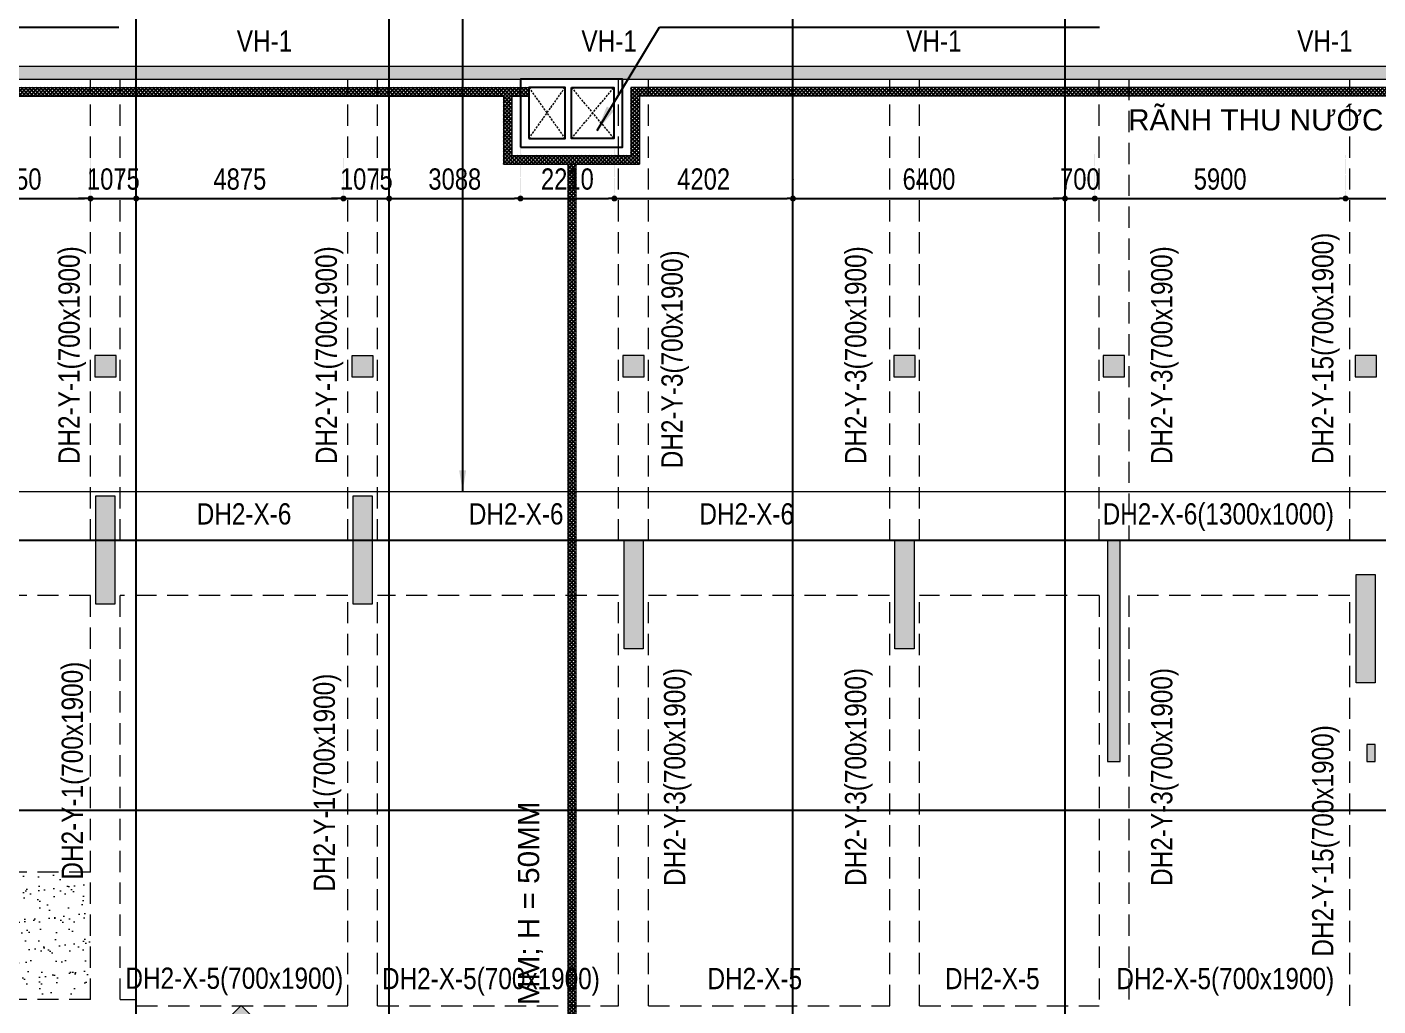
# Model space of a CAD drawing. Header units: millimetres. Extents: x 2356525 to 2927188, y -665534 to -417818.
# Drawn here: x 2722420 to 2754202, y -468681 to -445658 of the extents above; entities that cross this region are included whole.
import ezdxf
from ezdxf.enums import TextEntityAlignment as Align

# ---------------------------------------------------------------- set-up
doc = ezdxf.new("R2010")
doc.units = ezdxf.units.MM
doc.header["$LTSCALE"] = 200
doc.header["$MEASUREMENT"] = 0
for name, pattern in [('$1$HIDDEN', [0.375, 0.25, -0.125]), ('CHG_XX_Cot_Ham 2$0$MB_Luoi truc$0$HTT Hidden 21', [3, 2, -1]), ('CHG_XX_Damsan_Ham 2$0$CHG_XX_Damsan_Ham 2$0$HIDDEN', [0.375, 0.25, -0.125]), ('CHG_XX_Luoi truc$0$MB_Luoi truc$0$Center101', [13, 10, -1, 1, -1]), ('DOT2', [0.125, 0, -0.125])]:
    doc.linetypes.add(name, pattern=pattern)
doc.layers.get('0').update_dxf_attribs({"lineweight": 9})
doc.layers.get('Defpoints').update_dxf_attribs({"color": 10, "lineweight": 0})
for name, color, linetype, lineweight in [('$0$CHG_XX_Damsan_Ham 2$0$Start net bao', 3, 'Continuous', 18), ('$0$DMo', 9, '$1$HIDDEN', 9), ('CHG_XX_Cot_Ham 2$0$NS-Pier-H2', 150, 'Continuous', 13), ('CHG_XX_Cot_Ham 2$0$NS-Pier-H2 @ 1', 150, 'Continuous', 13), ('CHG_XX_Cot_Ham 2$0$NS-Pier-H2 @ 150', 150, 'Continuous', 13), ("CHG_XX_Damsan_Ham 2$0$CHG_XX_Damsan_Ham 2$0$'S_General_Hidden_1 Thin", 1, 'CHG_XX_Damsan_Ham 2$0$CHG_XX_Damsan_Ham 2$0$HIDDEN', 18), ('CHG_XX_Damsan_Ham 2$0$CHG_XX_Damsan_Ham 2$0$CHG_XX_Damsan_Ham 2$0$Start net bao', 3, 'Continuous', 18), ('CHG_XX_Damsan_Ham 2$0$CHG_XX_Damsan_Ham 2$0$DBAO', 3, 'Continuous', 13), ('CHG_XX_Damsan_Ham 2$0$CHG_XX_Damsan_Ham 2$0$DMo', 9, 'CHG_XX_Damsan_Ham 2$0$CHG_XX_Damsan_Ham 2$0$HIDDEN', 9), ('CHG_XX_Damsan_Ham 2$0$CHG_XX_Damsan_Ham 2$0$DTE-MEP-H-SLAB TEXT', 3, 'Continuous', 0), ('CHG_XX_Damsan_Ham 2$0$CHG_XX_Damsan_Ham 2$0$mach ngung thi cong', 6, 'Continuous', 13), ('CHG_XX_Damsan_Ham 2$0$CHG_XX_Damsan_Ham 2$0$Start hatch', 8, 'Continuous', 25), ('CHG_XX_Damsan_Ham 2$0$CHG_XX_Damsan_Ham 2$0$Start net bao', 3, 'Continuous', 18), ('CHG_XX_Damsan_Ham 2$0$HATCH', 57, 'Continuous', 9), ('CHG_XX_Damsan_Ham 2$0$mach ngung thi cong', 6, 'Continuous', 13), ('DBAO', 90, 'Continuous', 13), ('Start ghi chu', 7, 'Continuous', 25), ('Start text ghi chu', 7, 'Continuous', 15), ('STICK', 1, 'Continuous', 9), ('TEXT P X', 1, 'Continuous', 9), ('TEXT P Y', 2, 'Continuous', 15)]:
    doc.layers.add(name, color=color, linetype=linetype, lineweight=lineweight)
for name, color, linetype in [('8', 8, 'Continuous'), ('CHG_XX_Damsan_Ham 2$0$CHG_XX_Damsan_Ham 2$0$MEP-00-GENERAL-35', 2, 'Continuous'), ('CHG_XX_Luoi truc$0$Grid', 34, 'Continuous'), ('CHG_XX_Luoi truc$0$Grid Line', 251, 'CHG_XX_Luoi truc$0$MB_Luoi truc$0$Center101'), ('dim', 1, 'Continuous')]:
    doc.layers.add(name, color=color, linetype=linetype)
for name, color, linetype, lineweight, plot in [('CHG_XX_Cot_Ham 2$0$NS-Column-H2', 90, 'Continuous', 13, False), ('CHG_XX_Cot_Ham 2$0$NS-Column-H2 @ 1', 90, 'Continuous', 13, False), ('CHG_XX_Cot_Ham 2$0$NS-Column-H2 @ 150', 90, 'Continuous', 13, False)]:
    doc.layers.add(name, color=color, linetype=linetype, lineweight=lineweight, plot=plot)
doc.styles.add('CHG_XX_Luoi truc$0$MB_Luoi truc$0$Grid A-F$0$VNI-HelveCB', font='')
doc.styles.add('CHU GHI CHU', font='arial.ttf', dxfattribs={"height": 200})
doc.styles.add('ICIC', font='arial.ttf')
doc.styles.add('MB_Luoi truc$0$Arial_C', font='arial.ttf', dxfattribs={"width": 0.8})
doc.styles.add('Star-HelCon', font='')
doc.styles.add('TTP-HelCon', font='')
doc.styles.get('CHG_XX_Luoi truc$0$MB_Luoi truc$0$Grid A-F$0$VNI-HelveCB').set_extended_font_data('VNI-Helve-Condense', bold=True)
doc.styles.get('Star-HelCon').set_extended_font_data('VNI-Helve-Condense')
doc.styles.get('TTP-HelCon').set_extended_font_data('VNI-Helve-Condense')
doc.dimstyles.new('200', dxfattribs={"dimscale": 200, "dimtxt": 2.5, "dimasz": 0.7, "dimexe": 0.0003, "dimexo": 0, "dimgap": 1, "dimtad": 1, "dimdec": 0, "dimzin": 12, "dimdsep": 46, "dimtxsty": 'MB_Luoi truc$0$Arial_C', "dimblk": 'MB_Luoi truc$0$_Dot', "dimcen": 0.5, "dimclrd": 256, "dimclre": 8, "dimclrt": 1, "dimadec": 0, "dimazin": 0, "dimtfac": 1, "dimtdec": 0, "dimtix": 1, "dimtmove": 2, "dimatfit": 3, "dimldrblk": 'MB_Luoi truc$0$HTT Arrow 30', "dimfxl": 1, "dimtolj": 1, "dimtzin": 0, "dimlwe": -1, "dimarcsym": 0})
doc.dimstyles.new('Star-300', dxfattribs={"dimscale": 300, "dimtxt": 2, "dimasz": 1, "dimexe": 1, "dimexo": 0, "dimgap": 0.01, "dimtad": 0, "dimdec": 4, "dimrnd": 1, "dimdsep": 46, "dimtxsty": 'Star-HelCon', "dimblk": 'ARCHTICK', "dimcen": 0.09, "dimdle": 1.2, "dimclrd": 256, "dimclre": 256, "dimclrt": 2, "dimadec": 0, "dimazin": 0, "dimtfac": 1, "dimtdec": 4, "dimtix": 1, "dimtmove": 0, "dimatfit": 0, "dimfxl": 1, "dimtvp": 1, "dimtolj": 1, "dimtzin": 0, "dimlwd": -1, "dimlwe": -1, "dimarcsym": 0})
doc.dimstyles.new('TTP-100', dxfattribs={"dimscale": 100, "dimtxt": 2.5, "dimasz": 1, "dimexe": 1, "dimexo": 0, "dimgap": 0.09, "dimtad": 0, "dimdec": 4, "dimrnd": 1, "dimdsep": 46, "dimtxsty": 'TTP-HelCon', "dimblk": 'Stick', "dimcen": 0.09, "dimdle": 1.5, "dimclrd": 256, "dimclre": 256, "dimclrt": 7, "dimadec": 0, "dimazin": 0, "dimtfac": 1, "dimtdec": 4, "dimtix": 1, "dimtmove": 0, "dimatfit": 3, "dimfxl": 1, "dimtvp": 1, "dimtolj": 1, "dimtzin": 0, "dimlwd": -1, "dimlwe": -1, "dimarcsym": 1})
pattern_1 = [(45, (273994.73, -7150), (-44.194174, 44.194174), []), (135, (273994.73, -7150), (-44.194174, -44.194174), [])]

# ---------------------------------------------------------------- blocks, each defined once
blk = doc.blocks.new('_ArchTick')
at = {"color": 0, "linetype": 'ByBlock', "const_width": 0.15}
blk.add_lwpolyline([(-0.5, -0.5), (0.5, 0.5)], dxfattribs=at)
blk = doc.blocks.new('Stick')
at = {"layer": 'STICK'}
h = blk.add_hatch(color=256, dxfattribs=at)
edge = h.paths.add_edge_path()
edge.add_line((0.3, 0.5), (-0.5, -0.3))
edge.add_arc((-0.4, -0.4), 0.141, 135, 315)
edge.add_line((-0.3, -0.5), (0.5, 0.3))
edge.add_arc((0.4, 0.4), 0.141, 315, 495)
blk.add_line((1, 0), (-1, 0), dxfattribs=at)
blk.add_lwpolyline([(0.3, 0.5), (-0.5, -0.3, 1), (-0.3, -0.5), (0.5, 0.3, 1), (0.3, 0.5, 1)], format="xyb", dxfattribs=at)
blk = doc.blocks.new('*U864')
at = {"layer": 'CHG_XX_Cot_Ham 2$0$NS-Pier-H2 @ 1'}
h = blk.add_hatch(color=256, dxfattribs=at)
h.dxf.hatch_style = 1
h.paths.add_polyline_path([(450, 0), (0, 0), (0, -2550), (450, -2550)])
at = {"layer": 'CHG_XX_Cot_Ham 2$0$NS-Pier-H2 @ 150'}
h = blk.add_hatch(color=256, dxfattribs=at)
h.dxf.hatch_style = 1
h.paths.add_polyline_path([(450, 0), (0, 0), (0, -2550), (450, -2550)])
blk = doc.blocks.new('CHG_XX_Cot_Ham 2$0$Block A_C450x2250')
at = {"layer": 'CHG_XX_Cot_Ham 2$0$NS-Pier-H2'}
blk.add_lwpolyline([(450, -2550), (0, -2550), (0, 0), (450, 0)], close=True, dxfattribs=at)
blk.add_blockref('*U864', (0, 0), dxfattribs=at)
blk = doc.blocks.new('*U866')
at = {"layer": 'CHG_XX_Cot_Ham 2$0$NS-Column-H2 @ 1'}
h = blk.add_hatch(color=256, dxfattribs=at)
h.dxf.hatch_style = 1
h.paths.add_polyline_path([(-250, -250), (-250, 250), (250, 250), (250, -250)])
at = {"layer": 'CHG_XX_Cot_Ham 2$0$NS-Column-H2 @ 150'}
h = blk.add_hatch(color=256, dxfattribs=at)
h.dxf.hatch_style = 1
h.paths.add_polyline_path([(-250, -250), (-250, 250), (250, 250), (250, -250)])
blk = doc.blocks.new('CHG_XX_Cot_Ham 2$0$500x500')
at = {"layer": 'CHG_XX_Cot_Ham 2$0$NS-Column-H2'}
blk.add_lwpolyline([(250, -250), (250, 250), (-250, 250), (-250, -250)], close=True, dxfattribs=at)
blk.add_blockref('*U866', (0, 0), dxfattribs=at)
blk = doc.blocks.new('*U835')
at = {"layer": 'CHG_XX_Luoi truc$0$Grid Line'}
blk.add_line((0, 0), (0, 608), dxfattribs=at)
at = {"layer": 'CHG_XX_Luoi truc$0$Grid', "lineweight": -2, "style": 'CHG_XX_Luoi truc$0$MB_Luoi truc$0$Grid A-F$0$VNI-HelveCB'}
for tag, p in [('GRIDSUB', (0, 617)), ('GRID', (0, -9))]:
    blk.add_attdef(tag, text='', height=5, dxfattribs=at).set_placement(p, align=Align.MIDDLE)
blk = doc.blocks.new('*U837')
at = {"layer": 'CHG_XX_Luoi truc$0$Grid Line'}
blk.add_line((0, 0), (0, 438), dxfattribs=at)
at = {"layer": 'CHG_XX_Luoi truc$0$Grid', "lineweight": -2, "style": 'CHG_XX_Luoi truc$0$MB_Luoi truc$0$Grid A-F$0$VNI-HelveCB'}
for tag, p in [('GRIDSUB', (0, 447)), ('GRID', (0, -9))]:
    blk.add_attdef(tag, text='', height=5, dxfattribs=at).set_placement(p, align=Align.MIDDLE)
blk = doc.blocks.new('CHG_XX_Luoi truc')
at = {"layer": 'CHG_XX_Luoi truc$0$Grid', "xscale": 300, "yscale": 300, "zscale": 300}
for p in [(22700, -12747), (28650, -12747), (38150, -12747), (44550, -12747)]:
    blk.add_blockref('*U835', p, dxfattribs=at)
at = {"layer": 'CHG_XX_Luoi truc$0$Grid', "xscale": 300.0000000000013, "yscale": 300.0000000000013, "zscale": 300.0000000000013, "rotation": 90}
for p in [(110703, 152250), (110703, 145900)]:
    blk.add_blockref('*U837', p, dxfattribs=at)
blk = doc.blocks.new('CHG_XX_Cot_Ham 2')
at = {"layer": 'CHG_XX_Cot_Ham 2$0$NS-Column-H2'}
h = blk.add_hatch(color=256, dxfattribs=at)
h.dxf.hatch_style = 1
h.paths.add_polyline_path([(51650, 147050), (51850, 147050), (51850, 147450), (51650, 147450)])
at = {"layer": 'CHG_XX_Cot_Ham 2$0$NS-Pier-H2'}
h = blk.add_hatch(color=256, dxfattribs=at)
h.dxf.hatch_style = 1
h.paths.add_polyline_path([(99639.2, 163400), (-10900, 163400), (-10900, 85450), (-300, 85450), (-300, 84050), (32350, 84050), (32350, -9000), (103575.5, -9000), (106050, -6022), (106050, 158254.3)])
h.paths.add_polyline_path([(99533.7, 163100), (105750, 158110.4), (105750, 90450), (105650, 90450), (105750, 90450), (105750, 13850), (105750, 13722.3), (105750, -5913.6), (103434.7, -8700), (93599.8, -8700), (93299.8, -8700), (32650, -8700), (32650, 84350), (0, 84350), (0, 85750), (-10600, 85750), (-10600, 163100), (93600, 163100)], flags=16)
h = blk.add_hatch(color=256, dxfattribs=at)
h.dxf.hatch_style = 1
h.paths.add_polyline_path([(45850, 152250), (45550, 152250), (45550, 147050), (45850, 147050)])
at = {"layer": 'CHG_XX_Cot_Ham 2$0$NS-Column-H2'}
blk.add_lwpolyline([(51650, 147050), (51850, 147050), (51850, 147450), (51650, 147450)], close=True, dxfattribs=at)
at = {"layer": 'CHG_XX_Cot_Ham 2$0$NS-Pier-H2'}
for p, q in [((-10900, 163400), (99639.2, 163400)), ((-10600, 163100), (99533.7, 163100))]:
    blk.add_line(p, q, dxfattribs=at)
at = {"layer": 'CHG_XX_Cot_Ham 2$0$NS-Pier-H2', "linetype": 'CHG_XX_Cot_Ham 2$0$MB_Luoi truc$0$HTT Hidden 21'}
blk.add_lwpolyline([(99639.2, 163400), (106050, 158254.3), (106050, -6022), (103575.5, -9000), (32350, -9000), (32350, 84050), (-300, 84050), (-300, 85450), (-10900, 85450), (-10900, 163400)], close=True, dxfattribs=at)
at = {"layer": 'CHG_XX_Cot_Ham 2$0$NS-Pier-H2'}
blk.add_lwpolyline([(45850, 152250), (45550, 152250), (45550, 147050), (45850, 147050)], close=True, dxfattribs=at)
at = {"layer": 'CHG_XX_Cot_Ham 2$0$NS-Column-H2'}
for p in [(21975, 156350), (28025, 156343.1), (34398, 156350), (40775, 156350), (45700, 156350), (51625, 156350)]:
    blk.add_blockref('CHG_XX_Cot_Ham 2$0$500x500', p, dxfattribs=at)
at = {"layer": 'CHG_XX_Cot_Ham 2$0$NS-Pier-H2'}
for name, p in [('CHG_XX_Luoi truc', (0, 0)), ('CHG_XX_Cot_Ham 2$0$Block A_C450x2250', (21750, 153300)), ('CHG_XX_Cot_Ham 2$0$Block A_C450x2250', (27800, 153300)), ('CHG_XX_Cot_Ham 2$0$Block A_C450x2250', (34175, 152250)), ('CHG_XX_Cot_Ham 2$0$Block A_C450x2250', (40550, 152250)), ('CHG_XX_Cot_Ham 2$0$Block A_C450x2250', (51400, 151450))]:
    blk.add_blockref(name, p, dxfattribs=at)
blk = doc.blocks.new('sfddxg')
h = blk.add_hatch(color=256)
h.paths.add_polyline_path([(-500, 0), (-707, 0), (-354, 354, 0.198912)])
h.paths.add_polyline_path([(-354, 354), (0, 707), (354, 354, 0.198912), (0, 500, 0.198912)])
h.paths.add_polyline_path([(354, 354), (707, 0), (500, 0, 0.198912)])
for p, q in [((550, 0), (-550, 0)), ((-500, 0), (-500, 0))]:
    blk.add_line(p, q)
blk.add_lwpolyline([(-500, 0), (-707, 0), (0, 707), (707, 0), (500, 0)])
blk.add_circle((0, 0), 500)
at = {"style": 'ICIC', "flags": 8}
blk.add_attdef('1', text='', height=250, dxfattribs=at).set_placement((0, 225), align=Align.MIDDLE)
blk.add_attdef('B-H2-14', text='', height=200, dxfattribs=at).set_placement((-528, -180), align=Align.MIDDLE_LEFT)
blk = doc.blocks.new('MB_Luoi truc$0$_Dot')
at = {"color": 0, "linetype": 'ByBlock', "lineweight": -2}
blk.add_line((-0.5, 0), (-1, 0), dxfattribs=at)
at = {"color": 0, "linetype": 'ByBlock', "const_width": 0.5}
blk.add_lwpolyline([(-0.25, 0, 1), (0.25, 0, 1)], format="xyb", close=True, dxfattribs=at)
blk = doc.blocks.new('*D121')
at = {"layer": 'Defpoints', "color": 0, "transparency": 16777216}
for p in [(2720364, -448746), (2723914, -448746), (2723914, -449691)]:
    blk.add_point(p, dxfattribs=at)
at = {"layer": 'dim', "color": 8, "linetype": 'DOT2', "transparency": 16777216}
for p, q in [((2720364, -448746), (2720364, -449691)), ((2723914, -448746), (2723914, -449691))]:
    blk.add_line(p, q, dxfattribs=at)
at = {"layer": 'dim', "lineweight": -2, "transparency": 16777216}
blk.add_line((2720504, -449691), (2723774, -449691), dxfattribs=at)
at = {"layer": 'dim', "lineweight": -2, "transparency": 16777216, "xscale": 140, "yscale": 140, "zscale": 140, "rotation": 180}
blk.add_blockref('MB_Luoi truc$0$_Dot', (2720364, -449691), dxfattribs=at)
at = {"layer": 'dim', "lineweight": -2, "transparency": 16777216, "xscale": 140, "yscale": 140, "zscale": 140}
blk.add_blockref('MB_Luoi truc$0$_Dot', (2723914, -449691), dxfattribs=at)
at = {"layer": 'dim', "color": 1, "transparency": 16777216, "insert": (2722139, -449236), "char_height": 500, "attachment_point": 5, "style": 'MB_Luoi truc$0$Arial_C'}
blk.add_mtext('\\A1;3550', dxfattribs=at)
blk = doc.blocks.new('MB_Luoi truc$0$HTT Arrow 30')
blk.add_hatch(color=256).paths.add_polyline_path([(-2.5, 0.375), (-2.5, -0.375), (0, 0)])
at = {"color": 0, "linetype": 'ByBlock', "lineweight": -2}
for p, q in [((0, 0), (-2.5, 0.375)), ((-2.5, -0.375), (-2.5, 0.375)), ((0, 0), (-2.5, -0.375))]:
    blk.add_line(p, q, dxfattribs=at)
blk = doc.blocks.new('*D122')
at = {"layer": 'Defpoints', "color": 0, "transparency": 16777216}
for p in [(2723914, -448746), (2724989, -448746), (2724989, -449691)]:
    blk.add_point(p, dxfattribs=at)
at = {"layer": 'dim', "color": 8, "linetype": 'DOT2', "transparency": 16777216}
for p, q in [((2723914, -448746), (2723914, -449691)), ((2724989, -448746), (2724989, -449691))]:
    blk.add_line(p, q, dxfattribs=at)
at = {"layer": 'dim', "lineweight": -2, "transparency": 16777216}
for p, q in [((2723774, -449691), (2723634, -449691)), ((2723914, -449691), (2724989, -449691)), ((2725129, -449691), (2725269, -449691))]:
    blk.add_line(p, q, dxfattribs=at)
at = {"layer": 'dim', "lineweight": -2, "transparency": 16777216, "xscale": 140, "yscale": 140, "zscale": 140}
blk.add_blockref('MB_Luoi truc$0$_Dot', (2723914, -449691), dxfattribs=at)
at = {"layer": 'dim', "lineweight": -2, "transparency": 16777216, "xscale": 140, "yscale": 140, "zscale": 140, "rotation": 180}
blk.add_blockref('MB_Luoi truc$0$_Dot', (2724989, -449691), dxfattribs=at)
at = {"layer": 'dim', "color": 1, "transparency": 16777216, "insert": (2724452, -449236), "char_height": 500, "attachment_point": 5, "style": 'MB_Luoi truc$0$Arial_C'}
blk.add_mtext('\\A1;1075', dxfattribs=at)
blk = doc.blocks.new('*D123')
at = {"layer": 'Defpoints', "color": 0, "transparency": 16777216}
for p in [(2724989, -448746), (2729864, -448746), (2729864, -449691)]:
    blk.add_point(p, dxfattribs=at)
at = {"layer": 'dim', "color": 8, "linetype": 'DOT2', "transparency": 16777216}
for p, q in [((2724989, -448746), (2724989, -449691)), ((2729864, -448746), (2729864, -449691))]:
    blk.add_line(p, q, dxfattribs=at)
at = {"layer": 'dim', "lineweight": -2, "transparency": 16777216}
blk.add_line((2725129, -449691), (2729724, -449691), dxfattribs=at)
at = {"layer": 'dim', "lineweight": -2, "transparency": 16777216, "xscale": 140, "yscale": 140, "zscale": 140, "rotation": 180}
blk.add_blockref('MB_Luoi truc$0$_Dot', (2724989, -449691), dxfattribs=at)
at = {"layer": 'dim', "lineweight": -2, "transparency": 16777216, "xscale": 140, "yscale": 140, "zscale": 140}
blk.add_blockref('MB_Luoi truc$0$_Dot', (2729864, -449691), dxfattribs=at)
at = {"layer": 'dim', "color": 1, "transparency": 16777216, "insert": (2727427, -449236), "char_height": 500, "attachment_point": 5, "style": 'MB_Luoi truc$0$Arial_C'}
blk.add_mtext('\\A1;4875', dxfattribs=at)
blk = doc.blocks.new('*D124')
at = {"layer": 'Defpoints', "color": 0, "transparency": 16777216}
for p in [(2729864, -448746), (2730939, -448746), (2730939, -449691)]:
    blk.add_point(p, dxfattribs=at)
at = {"layer": 'dim', "color": 8, "linetype": 'DOT2', "transparency": 16777216}
for p, q in [((2729864, -448746), (2729864, -449691)), ((2730939, -448746), (2730939, -449691))]:
    blk.add_line(p, q, dxfattribs=at)
at = {"layer": 'dim', "lineweight": -2, "transparency": 16777216}
for p, q in [((2729724, -449691), (2729584, -449691)), ((2729864, -449691), (2730939, -449691)), ((2731079, -449691), (2731219, -449691))]:
    blk.add_line(p, q, dxfattribs=at)
at = {"layer": 'dim', "lineweight": -2, "transparency": 16777216, "xscale": 140, "yscale": 140, "zscale": 140}
blk.add_blockref('MB_Luoi truc$0$_Dot', (2729864, -449691), dxfattribs=at)
at = {"layer": 'dim', "lineweight": -2, "transparency": 16777216, "xscale": 140, "yscale": 140, "zscale": 140, "rotation": 180}
blk.add_blockref('MB_Luoi truc$0$_Dot', (2730939, -449691), dxfattribs=at)
at = {"layer": 'dim', "color": 1, "transparency": 16777216, "insert": (2730402, -449236), "char_height": 500, "attachment_point": 5, "style": 'MB_Luoi truc$0$Arial_C'}
blk.add_mtext('\\A1;1075', dxfattribs=at)
blk = doc.blocks.new('*D125')
at = {"layer": 'Defpoints', "color": 0, "transparency": 16777216}
for p in [(2730939, -448746), (2734028, -448481), (2734028, -449691)]:
    blk.add_point(p, dxfattribs=at)
at = {"layer": 'dim', "color": 8, "linetype": 'DOT2', "transparency": 16777216}
for p, q in [((2730939, -448746), (2730939, -449691)), ((2734028, -448481), (2734028, -449691))]:
    blk.add_line(p, q, dxfattribs=at)
at = {"layer": 'dim', "lineweight": -2, "transparency": 16777216}
blk.add_line((2731079, -449691), (2733888, -449691), dxfattribs=at)
at = {"layer": 'dim', "lineweight": -2, "transparency": 16777216, "xscale": 140, "yscale": 140, "zscale": 140, "rotation": 180}
blk.add_blockref('MB_Luoi truc$0$_Dot', (2730939, -449691), dxfattribs=at)
at = {"layer": 'dim', "lineweight": -2, "transparency": 16777216, "xscale": 140, "yscale": 140, "zscale": 140}
blk.add_blockref('MB_Luoi truc$0$_Dot', (2734028, -449691), dxfattribs=at)
at = {"layer": 'dim', "color": 1, "transparency": 16777216, "insert": (2732483, -449236), "char_height": 500, "attachment_point": 5, "style": 'MB_Luoi truc$0$Arial_C'}
blk.add_mtext('\\A1;3088', dxfattribs=at)
blk = doc.blocks.new('*D126')
at = {"layer": 'Defpoints', "color": 0, "transparency": 16777216}
for p in [(2734028, -448481), (2736237, -448481), (2736237, -449691)]:
    blk.add_point(p, dxfattribs=at)
at = {"layer": 'dim', "color": 8, "linetype": 'DOT2', "transparency": 16777216}
for p, q in [((2734028, -448481), (2734028, -449691)), ((2736237, -448481), (2736237, -449691))]:
    blk.add_line(p, q, dxfattribs=at)
at = {"layer": 'dim', "lineweight": -2, "transparency": 16777216}
blk.add_line((2734168, -449691), (2736097, -449691), dxfattribs=at)
at = {"layer": 'dim', "lineweight": -2, "transparency": 16777216, "xscale": 140, "yscale": 140, "zscale": 140, "rotation": 180}
blk.add_blockref('MB_Luoi truc$0$_Dot', (2734028, -449691), dxfattribs=at)
at = {"layer": 'dim', "lineweight": -2, "transparency": 16777216, "xscale": 140, "yscale": 140, "zscale": 140}
blk.add_blockref('MB_Luoi truc$0$_Dot', (2736237, -449691), dxfattribs=at)
at = {"layer": 'dim', "color": 1, "transparency": 16777216, "insert": (2735132, -449236), "char_height": 500, "attachment_point": 5, "style": 'MB_Luoi truc$0$Arial_C'}
blk.add_mtext('\\A1;2210', dxfattribs=at)
blk = doc.blocks.new('*D127')
at = {"layer": 'Defpoints', "color": 0, "transparency": 16777216}
for p in [(2736237, -448481), (2740439, -448645), (2740439, -449691)]:
    blk.add_point(p, dxfattribs=at)
at = {"layer": 'dim', "color": 8, "linetype": 'DOT2', "transparency": 16777216}
for p, q in [((2736237, -448481), (2736237, -449691)), ((2740439, -448645), (2740439, -449691))]:
    blk.add_line(p, q, dxfattribs=at)
at = {"layer": 'dim', "lineweight": -2, "transparency": 16777216}
blk.add_line((2736377, -449691), (2740299, -449691), dxfattribs=at)
at = {"layer": 'dim', "lineweight": -2, "transparency": 16777216, "xscale": 140, "yscale": 140, "zscale": 140, "rotation": 180}
blk.add_blockref('MB_Luoi truc$0$_Dot', (2736237, -449691), dxfattribs=at)
at = {"layer": 'dim', "lineweight": -2, "transparency": 16777216, "xscale": 140, "yscale": 140, "zscale": 140}
blk.add_blockref('MB_Luoi truc$0$_Dot', (2740439, -449691), dxfattribs=at)
at = {"layer": 'dim', "color": 1, "transparency": 16777216, "insert": (2738338, -449236), "char_height": 500, "attachment_point": 5, "style": 'MB_Luoi truc$0$Arial_C'}
blk.add_mtext('\\A1;4202', dxfattribs=at)
blk = doc.blocks.new('*D128')
at = {"layer": 'Defpoints', "color": 0, "transparency": 16777216}
for p in [(2740439, -448645), (2746839, -448975), (2746839, -449691)]:
    blk.add_point(p, dxfattribs=at)
at = {"layer": 'dim', "color": 8, "linetype": 'DOT2', "transparency": 16777216}
for p, q in [((2740439, -448645), (2740439, -449691)), ((2746839, -448975), (2746839, -449691))]:
    blk.add_line(p, q, dxfattribs=at)
at = {"layer": 'dim', "lineweight": -2, "transparency": 16777216}
blk.add_line((2740579, -449691), (2746699, -449691), dxfattribs=at)
at = {"layer": 'dim', "lineweight": -2, "transparency": 16777216, "xscale": 140, "yscale": 140, "zscale": 140, "rotation": 180}
blk.add_blockref('MB_Luoi truc$0$_Dot', (2740439, -449691), dxfattribs=at)
at = {"layer": 'dim', "lineweight": -2, "transparency": 16777216, "xscale": 140, "yscale": 140, "zscale": 140}
blk.add_blockref('MB_Luoi truc$0$_Dot', (2746839, -449691), dxfattribs=at)
at = {"layer": 'dim', "color": 1, "transparency": 16777216, "insert": (2743639, -449236), "char_height": 500, "attachment_point": 5, "style": 'MB_Luoi truc$0$Arial_C'}
blk.add_mtext('\\A1;6400', dxfattribs=at)
blk = doc.blocks.new('*D129')
at = {"layer": 'Defpoints', "color": 0, "transparency": 16777216}
for p in [(2747539, -448649), (2746839, -448975), (2747539, -449691)]:
    blk.add_point(p, dxfattribs=at)
at = {"layer": 'dim', "color": 8, "linetype": 'DOT2', "transparency": 16777216}
for p, q in [((2747539, -448649), (2747539, -449691)), ((2746839, -448975), (2746839, -449691))]:
    blk.add_line(p, q, dxfattribs=at)
at = {"layer": 'dim', "lineweight": -2, "transparency": 16777216}
for p, q in [((2746699, -449691), (2746559, -449691)), ((2746839, -449691), (2747539, -449691)), ((2747679, -449691), (2747819, -449691))]:
    blk.add_line(p, q, dxfattribs=at)
at = {"layer": 'dim', "lineweight": -2, "transparency": 16777216, "xscale": 140, "yscale": 140, "zscale": 140}
blk.add_blockref('MB_Luoi truc$0$_Dot', (2746839, -449691), dxfattribs=at)
at = {"layer": 'dim', "lineweight": -2, "transparency": 16777216, "xscale": 140, "yscale": 140, "zscale": 140, "rotation": 180}
blk.add_blockref('MB_Luoi truc$0$_Dot', (2747539, -449691), dxfattribs=at)
at = {"layer": 'dim', "color": 1, "transparency": 16777216, "insert": (2747189, -449236), "char_height": 500, "attachment_point": 5, "style": 'MB_Luoi truc$0$Arial_C'}
blk.add_mtext('\\A1;700', dxfattribs=at)
blk = doc.blocks.new('*D130')
at = {"layer": 'Defpoints', "color": 0, "transparency": 16777216}
for p in [(2747539, -448649), (2753439, -448687), (2753439, -449691)]:
    blk.add_point(p, dxfattribs=at)
at = {"layer": 'dim', "color": 8, "linetype": 'DOT2', "transparency": 16777216}
for p, q in [((2747539, -448649), (2747539, -449691)), ((2753439, -448687), (2753439, -449691))]:
    blk.add_line(p, q, dxfattribs=at)
at = {"layer": 'dim', "lineweight": -2, "transparency": 16777216}
blk.add_line((2747679, -449691), (2753299, -449691), dxfattribs=at)
at = {"layer": 'dim', "lineweight": -2, "transparency": 16777216, "xscale": 140, "yscale": 140, "zscale": 140, "rotation": 180}
blk.add_blockref('MB_Luoi truc$0$_Dot', (2747539, -449691), dxfattribs=at)
at = {"layer": 'dim', "lineweight": -2, "transparency": 16777216, "xscale": 140, "yscale": 140, "zscale": 140}
blk.add_blockref('MB_Luoi truc$0$_Dot', (2753439, -449691), dxfattribs=at)
at = {"layer": 'dim', "color": 1, "transparency": 16777216, "insert": (2750489, -449236), "char_height": 500, "attachment_point": 5, "style": 'MB_Luoi truc$0$Arial_C'}
blk.add_mtext('\\A1;5900', dxfattribs=at)
blk = doc.blocks.new('*D131')
at = {"layer": 'Defpoints', "color": 0, "transparency": 16777216}
for p in [(2753439, -448687), (2756939, -448975), (2756939, -449691)]:
    blk.add_point(p, dxfattribs=at)
at = {"layer": 'dim', "color": 8, "linetype": 'DOT2', "transparency": 16777216}
for p, q in [((2753439, -448687), (2753439, -449691)), ((2756939, -448975), (2756939, -449691))]:
    blk.add_line(p, q, dxfattribs=at)
at = {"layer": 'dim', "lineweight": -2, "transparency": 16777216}
blk.add_line((2753579, -449691), (2756799, -449691), dxfattribs=at)
at = {"layer": 'dim', "lineweight": -2, "transparency": 16777216, "xscale": 140, "yscale": 140, "zscale": 140, "rotation": 180}
blk.add_blockref('MB_Luoi truc$0$_Dot', (2753439, -449691), dxfattribs=at)
at = {"layer": 'dim', "lineweight": -2, "transparency": 16777216, "xscale": 140, "yscale": 140, "zscale": 140}
blk.add_blockref('MB_Luoi truc$0$_Dot', (2756939, -449691), dxfattribs=at)
at = {"layer": 'dim', "color": 1, "transparency": 16777216, "insert": (2755189, -449236), "char_height": 500, "attachment_point": 5, "style": 'MB_Luoi truc$0$Arial_C'}
blk.add_mtext('\\A1;3500', dxfattribs=at)
blk = doc.blocks.new('CHG_XX_Damsan_Ham 2$0$CHG_XX_Damsan_Ham 2$0$sdfsgdh')
at = {"layer": 'CHG_XX_Damsan_Ham 2$0$CHG_XX_Damsan_Ham 2$0$Start hatch', "ltscale": 0.5}
h = blk.add_hatch(dxfattribs=at)
h.set_pattern_fill('ANSI37', color=256, scale=500)
h.set_pattern_definition(pattern_1)
h.paths.add_polyline_path([(42037, 2000), (1900, 2000), (1900, -400), (500, -400), (500, 0), (300, 0), (300, -600), (500, -600), (2100, -600), (2100, 1800), (42037, 1800)])
h = blk.add_hatch(dxfattribs=at)
h.set_pattern_fill('ANSI37', color=256, scale=500)
h.set_pattern_definition(pattern_1)
h.paths.add_polyline_path([(102202, 2000), (75028, 2000), (75028, 400), (72228, 400), (72228, 1800), (72628, 1800), (72628, 2000), (45037, 2000), (45037, 400), (42237, 400), (42237, 1800), (42637, 1800), (42637, 2000), (42037, 2000), (42037, 1800), (42037, 200), (45237, 200), (45237, 1800), (72028, 1800), (72028, 200), (75228, 200), (75228, 1800), (102002, 1800), (102202, 1800)])
h = blk.add_hatch(dxfattribs=at)
h.set_pattern_fill('ANSI37', color=256, scale=500)
h.set_pattern_definition([(45, (170555.19, -8650), (-44.194174, 44.194174), []), (135, (170555.19, -8650), (-44.194174, -44.194174), [])])
h.paths.add_polyline_path([(43750, 200), (43550, 200), (43550, -38999), (43750, -38999)])
at = {"layer": 'CHG_XX_Damsan_Ham 2$0$CHG_XX_Damsan_Ham 2$0$DTE-MEP-H-SLAB TEXT', "color": 2, "ltscale": 0.5}
for p, q in [((1900, 2000), (42637, 2000)), ((42637, 1800), (42637, 2000)), ((72628, 2000), (45037, 2000)), ((45037, 2000), (45037, 400)), ((2100, 1800), (42037, 1800)), ((42037, 1800), (42037, 200)), ((42237, 1800), (42637, 1800)), ((42237, 1800), (42237, 400)), ((72028, 1800), (45237, 1800)), ((45237, 1800), (45237, 200)), ((42237, 400), (45037, 400)), ((42037, 200), (45237, 200)), ((43550, 200), (43550, -74750)), ((43750, -74750), (43750, 200))]:
    blk.add_line(p, q, dxfattribs=at)
at = {"layer": 'CHG_XX_Damsan_Ham 2$0$CHG_XX_Damsan_Ham 2$0$MEP-00-GENERAL-35'}
for points in [[(42437, 600), (44837, 600), (44837, 2200), (42437, 2200)], [(42637, 800), (43487, 800), (43487, 2000), (42637, 2000)], [(43637, 2000), (44637, 2000), (44637, 800), (43637, 800)]]:
    blk.add_lwpolyline(points, close=True, dxfattribs=at)
blk = doc.blocks.new('CHG_XX_Damsan_Ham 2', base_point=(3089256, -609981))
at = {"layer": 'CHG_XX_Damsan_Ham 2$0$HATCH'}
h = blk.add_hatch(dxfattribs=at)
h.set_pattern_fill('AR-SAND', color=256, scale=262.5)
h.paths.add_polyline_path([(21625, 144450), (18875, 144450), (18875, 141450), (21625, 141450)])
at = {"layer": "CHG_XX_Damsan_Ham 2$0$CHG_XX_Damsan_Ham 2$0$'S_General_Hidden_1 Thin", "ltscale": 10}
for p, q in [((21625, 152250), (21625, 163100)), ((22325, 152250), (22325, 163100)), ((27675, 152250), (27675, 163100)), ((28375, 152250), (28375, 163100)), ((34048, 152250), (34048, 163100)), ((34748, 152250), (34748, 163100)), ((40425, 152250), (40425, 163100)), ((41125, 152250), (41125, 163100)), ((45350, 152250), (45350, 163100)), ((46050, 163100), (46050, 152250)), ((51250, 152250), (51250, 163100)), ((21625, 152250), (18875, 152250)), ((21625, 152250), (18875, 152250)), ((27675, 152250), (22325, 152250)), ((27675, 152250), (22325, 152250)), ((34048, 152250), (28375, 152250)), ((40421, 152250), (34748, 152250)), ((40421, 152250), (34748, 152250)), ((45350, 152250), (41125, 152250)), ((45425, 152250), (45425, 152250)), ((51250, 152250), (46050, 152250)), ((46125, 152250), (46125, 152250)), ((51250, 152250), (46125, 152250)), ((21625, 150950), (18875, 150950)), ((21625, 141450), (21625, 150950)), ((22325, 141450), (22325, 150950)), ((27675, 150950), (22325, 150950)), ((27675, 141300), (27675, 150950)), ((28375, 141300), (28375, 150950)), ((34048, 150950), (28375, 150950)), ((34048, 141300), (34048, 150950)), ((34748, 141300), (34748, 150950)), ((40421, 150950), (34748, 150950)), ((40425, 141300), (40425, 150950)), ((41125, 141300), (41125, 150950)), ((45350, 150950), (41125, 150950)), ((45350, 150950), (45350, 141300)), ((46050, 150950), (46050, 141300)), ((51250, 150950), (46050, 150950)), ((51250, 141300), (51250, 150950)), ((21625, 144450), (8850, 144450)), ((21625, 141450), (18875, 141450)), ((22325, 141450), (22700, 141450)), ((22700, 141450), (22700, 141300)), ((22700, 141300), (27675, 141300)), ((28375, 141300), (34048, 141300)), ((34748, 141300), (40425, 141300)), ((41125, 141300), (45350, 141300))]:
    blk.add_line(p, q, dxfattribs=at)
at = {"layer": 'CHG_XX_Damsan_Ham 2$0$CHG_XX_Damsan_Ham 2$0$CHG_XX_Damsan_Ham 2$0$Start net bao'}
for points in [[(-10900, 163400), (99639, 163400), (106050, 158250), (106050, -6022), (103576, -9000), (32350, -9000), (32350, 84050), (-300, 84050)], [(-10600, 85750), (-10600, 163100), (99534, 163100), (105750, 158106), (105750, 128050)]]:
    blk.add_lwpolyline(points, dxfattribs=at)
at = {"layer": 'CHG_XX_Damsan_Ham 2$0$CHG_XX_Damsan_Ham 2$0$DMo'}
for p, q in [((31937, 161700), (32787, 162900)), ((31937, 162900), (32787, 161700)), ((32937, 161700), (33937, 162900)), ((32937, 162900), (33937, 161700))]:
    blk.add_line(p, q, dxfattribs=at)
at = {"layer": 'CHG_XX_Damsan_Ham 2$0$CHG_XX_Damsan_Ham 2$0$mach ngung thi cong'}
blk.add_lwpolyline([(23700, 90148), (-100, 90150), (-100, 153400), (99650, 153400), (99650, 71950), (75851, 71950), (75851, 88800), (75851, 88800), (75851, 129600), (23700, 129600)], close=True, dxfattribs=at)
at = {"layer": 'CHG_XX_Damsan_Ham 2$0$CHG_XX_Damsan_Ham 2$0$Start net bao'}
for points in [[(-10900, 163400), (99639, 163400), (106050, 158250), (106050, -6022), (103576, -9000), (32350, -9000), (32350, 84050), (-300, 84050)], [(-10600, 85750), (-10600, 163100), (99534, 163100), (105750, 158106), (105750, 128050)]]:
    blk.add_lwpolyline(points, dxfattribs=at)
at = {"layer": 'CHG_XX_Damsan_Ham 2$0$mach ngung thi cong'}
blk.add_lwpolyline([(23900, 90148), (-100, 90150), (-100, 153400), (99650, 153400), (99650, 71950), (75549, 71950), (75549, 88800), (75549, 88800), (75549, 129500), (23900, 129500)], close=True, dxfattribs=at)
at = {"layer": 'CHG_XX_Damsan_Ham 2$0$CHG_XX_Damsan_Ham 2$0$DBAO'}
blk.add_blockref('CHG_XX_Cot_Ham 2', (0, 0), dxfattribs=at)
at = {"layer": 'CHG_XX_Damsan_Ham 2$0$CHG_XX_Damsan_Ham 2$0$DTE-MEP-H-SLAB TEXT'}
blk.add_blockref('CHG_XX_Damsan_Ham 2$0$CHG_XX_Damsan_Ham 2$0$sdfsgdh', (-10700, 160900), dxfattribs=at)
at = {"layer": 'CHG_XX_Damsan_Ham 2$0$HATCH'}
blk.add_blockref('CHG_XX_Cot_Ham 2', (0, 0), dxfattribs=at)

msp = doc.modelspace()

# ---------------------------------------------------------------- linework, layer by layer
at = {"layer": '$0$CHG_XX_Damsan_Ham 2$0$Start net bao'}
for points in [[(2691389.2, -446581), (2801928.4, -446581), (2808339.2, -451731), (2808339.2, -616003), (2805864.7, -618981), (2734639.2, -618981), (2734639.2, -525931), (2701989.2, -525931)], [(2691689.2, -524231), (2691689.2, -446881), (2801822.9, -446881), (2808039.2, -451874.8), (2808039.2, -481931)]]:
    msp.add_lwpolyline(points, dxfattribs=at)
at = {"layer": '$0$DMo'}
for p, q in [((2734226.6, -448281), (2735076.6, -447081)), ((2734226.6, -447081), (2735076.6, -448281)), ((2735226.6, -448281), (2736226.6, -447081)), ((2735226.6, -447081), (2736226.6, -448281))]:
    msp.add_line(p, q, dxfattribs=at)

# ---------------------------------------------------------------- block references
msp.add_blockref('CHG_XX_Damsan_Ham 2', (5791545.2, -1219962))
at = {"layer": 'DBAO'}
msp.add_blockref('CHG_XX_Cot_Ham 2', (2702289.2, -609981), dxfattribs=at)
ref = msp.add_blockref('sfddxg', (2727460.5, -470084.8), dxfattribs=dict(at, xscale=2, yscale=2, zscale=2))
ref.add_attrib('B-H2-14', 'S-H2-01', dxfattribs={"layer": '0', "height": 500, "style": 'ICIC'}).set_placement((2726404.9, -470444.8), align=Align.MIDDLE_LEFT)
ref.add_attrib('1', '1', dxfattribs={"layer": '0', "height": 500, "style": 'ICIC'}).set_placement((2727460.5, -469634.8), align=Align.MIDDLE)

# ---------------------------------------------------------------- texts
at = {"layer": 'Start text ghi chu', "style": 'CHU GHI CHU'}
msp.add_text('RÃNH THU NƯỚC B = 200 MM; H = 50MM', height=500, dxfattribs=at).set_placement((2748323.1, -448090.2))
msp.add_text('RÃNH THU NƯỚC B = 200 MM; H = 50MM', height=500, rotation=90, dxfattribs=at).set_placement((2734468.3, -477484.2))
at = {"layer": 'TEXT P X', "style": 'TTP-HelCon'}
for s, p in [('VH-1', (2727355, -446237.7)), ('VH-1', (2735462, -446237.7)), ('VH-1', (2743103, -446237.7)), ('VH-1', (2752302.2, -446237.7)), ('DH2-X-6', (2726411.8, -457357.7)), ('DH2-X-6', (2732813.3, -457357.7)), ('DH2-X-6', (2738237.6, -457357.7)), ('DH2-X-6(1300x1000)', (2747724.7, -457357.7)), ('DH2-X-5(700x1900)', (2724734.4, -468277.9)), ('DH2-X-5(700x1900)', (2730771.3, -468286)), ('DH2-X-5', (2738427.5, -468286)), ('DH2-X-5', (2744015, -468286)), ('DH2-X-5(700x1900)', (2748046.7, -468286))]:
    msp.add_text(s, height=500, dxfattribs=at).set_placement(p)
at = {"layer": 'TEXT P Y', "style": 'TTP-HelCon'}
for s, p in [('DH2-Y-15(700x1900)', (2753151.6, -455938.5)), ('DH2-Y-1(700x1900)', (2723659.2, -455938.5)), ('DH2-Y-1(700x1900)', (2729709.2, -455938.5)), ('DH2-Y-3(700x1900)', (2737844.6, -456034.9)), ('DH2-Y-3(700x1900)', (2742162.5, -455938.5)), ('DH2-Y-3(700x1900)', (2749364.2, -455938.5)), ('DH2-Y-1(700x1900)', (2723733.6, -465709.1)), ('DH2-Y-3(700x1900)', (2737904.8, -465857.4)), ('DH2-Y-3(700x1900)', (2742162.5, -465857.4)), ('DH2-Y-3(700x1900)', (2749364.2, -465857.4)), ('DH2-Y-1(700x1900)', (2729662.4, -465990.6)), ('DH2-Y-15(700x1900)', (2753151.6, -467520.1))]:
    msp.add_text(s, height=500, rotation=90, dxfattribs=at).set_placement(p)

# ---------------------------------------------------------------- dimensions: what is measured, and where the dimension line sits
at = {"layer": 'dim'}
for base, p1, p2, picture, middle in [((2723914.2, -449691.2), (2720364.2, -448746.3), (2723914.2, -448746.3), '*D121', (2722139.2, -449235.7)), ((2724989.2, -449691.2), (2723914.2, -448746.3), (2724989.2, -448746.3), '*D122', (2724451.7, -449235.9)), ((2729864.2, -449691.2), (2724989.2, -448746.3), (2729864.2, -448746.3), '*D123', (2727426.7, -449235.9)), ((2730939.2, -449691.2), (2729864.2, -448746.3), (2730939.2, -448746.3), '*D124', (2730401.7, -449235.9)), ((2734027.6, -449691.2), (2730939.2, -448746.3), (2734027.6, -448481), '*D125', (2732483.4, -449235.7)), ((2736237.2, -449691.2), (2734027.6, -448481), (2736237.2, -448481), '*D126', (2735132.4, -449235.9)), ((2740439.2, -449691.2), (2736237.2, -448481), (2740439.2, -448645), '*D127', (2738338.2, -449235.9)), ((2746839.2, -449691.2), (2740439.2, -448645), (2746839.2, -448975), '*D128', (2743639.2, -449235.9)), ((2747539.2, -449691.2), (2746839.2, -448975), (2747539.2, -448649.2), '*D129', (2747189.2, -449235.9)), ((2753439.2, -449691.2), (2747539.2, -448649.2), (2753439.2, -448686.7), '*D130', (2750489.2, -449235.9)), ((2756939.2, -449691.2), (2753439.2, -448686.7), (2756939.2, -448975), '*D131', (2755189.2, -449235.7))]:
    dim = msp.add_linear_dim(base=base, p1=p1, p2=p2, dimstyle='200', dxfattribs=at)
    dim.commit()
    dim.dimension.update_dxf_attribs({"geometry": picture, "text_midpoint": middle})

# ---------------------------------------------------------------- leaders
at = {"layer": '8'}
msp.add_leader([(2732668.6, -456581), (2732668.6, -444423.5), (2718056.6, -444423.5)], dimstyle='TTP-100', override={"dimasz": 5, "dimgap": 0.09, "dimtad": 0, "dimfxl": 36}, dxfattribs=at)
at = {"layer": 'Start ghi chu'}
for points, override in [([(2709268.2, -447248.9), (2710737.1, -445658), (2724582, -445658)], {"dimasz": 1.5, "dimgap": 0.01, "dimtad": 0, "dimarcsym": 1}), ([(2735833.7, -448091.6), (2737302.6, -445658), (2747649.1, -445658)], {"dimasz": 2, "dimgap": 0.01, "dimtad": 0, "dimarcsym": 1})]:
    msp.add_leader(points, dimstyle='Star-300', override=override, dxfattribs=at)

doc.saveas('drawing.dxf')
